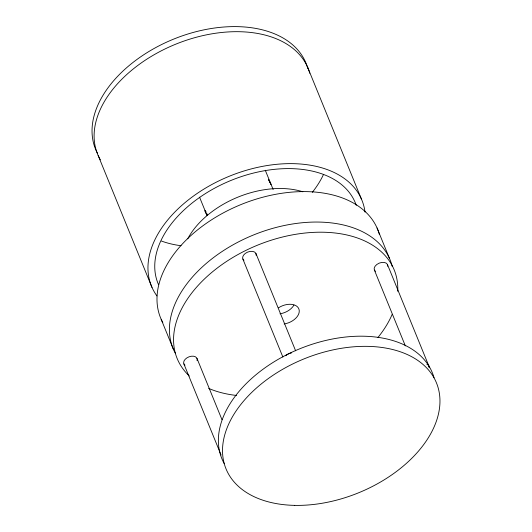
<?xml version="1.0" encoding="UTF-8"?>
<svg xmlns="http://www.w3.org/2000/svg" width="532" height="532" viewBox="0 0 532 532"><rect width="100%" height="100%" fill="white"/><g stroke="black" fill="none" stroke-linecap="round" stroke-linejoin="round"><path stroke-width="0.8" d="M377.048 227.955L389.477 258.406M307.503 66.932L361.348 198.888M387.469 264.544L429.038 366.442M374.388 270.076L405.351 345.906M265.288 170.267L273.135 189.492M255.939 253.491L295.626 350.794M242.851 259.024L282.884 357.065M199.553 197.173L207.088 215.626M196.966 358.355L221.964 419.648M183.879 363.888L221.093 455.04M98.161 155.484L152.012 287.44M161.163 319.273L173.592 349.724M156.92 295.925A113.662 72.299 -22.2 0 1 230.09 175.926A113.662 72.299 -22.2 0 1 365.012 212.069M100.382 159.839A113.662 72.299 -22.2 0 1 174.755 44.582A113.662 72.299 -22.2 0 1 309.777 73.256M158.549 284.667A106.56 67.777 -22.2 0 1 231.965 180.042A106.56 67.777 -22.2 0 1 356.247 205.325M175.241 353.068A117.213 74.56 -22.2 0 1 254.682 234.499A117.213 74.56 -22.2 0 1 392.23 266.472M162.819 322.618A117.213 74.56 -22.2 0 1 241.102 204.514A117.213 74.56 -22.2 0 1 379.396 234.479M189.312 375.998A117.213 74.56 -22.2 0 1 257.747 245.086A117.213 74.56 -22.2 0 1 397.737 291.283M392.177 314.339A117.213 74.56 -22.2 0 1 377.953 337.481M236.574 395.462A117.213 74.56 -22.2 0 1 208.677 388.4M278.608 307.755A14.211 9.037 -22.2 0 1 298.951 309.159A14.211 9.037 -22.2 0 1 284.141 323.948M293.937 305.109A14.211 9.037 -22.2 0 1 279.998 313.8M243.955 260.328A7.102 4.515 -22.2 0 1 247.619 252.102A7.102 4.515 -22.2 0 1 256.145 255.254M184.983 365.191A7.102 4.515 -22.2 0 1 188.98 356.832A7.102 4.515 -22.2 0 1 197.059 360.616M375.492 271.38A7.102 4.515 -22.2 0 1 379.15 263.154A7.102 4.515 -22.2 0 1 387.682 266.306M224.245 463.638A113.662 72.299 -22.2 0 1 299.616 348.846A113.662 72.299 -22.2 0 1 434.046 377.773M285.75 355.762A7.102 4.515 -22.2 0 1 291.583 352.889M426.883 364.26A7.102 4.515 -22.2 0 1 429.105 367.812M323.429 174.616A106.56 67.777 -22.2 0 1 312.324 192.325M181.066 245.731A106.56 67.777 -22.2 0 1 161.469 241.056M97.516 153.336A113.662 72.299 -22.2 0 1 173.864 39.022A113.662 72.299 -22.2 0 1 307.709 68.182M207.121 215.061A2.84 0.419 60.7 0 1 205.006 211.224A2.84 0.419 60.7 0 1 206.083 211.862M206.842 213.139A2.84 0.419 60.7 0 1 206.948 213.345M207.54 214.609A2.84 0.419 60.7 0 1 207.64 214.868M187.703 238.835A78.144 49.702 -22.2 0 1 302.861 191.793M268.454 179.397L271.007 184.405L268.467 179.344M294.715 505.373A113.662 72.299 -22.2 0 0 438.188 387.921A113.662 72.299 -22.2 0 0 260.82 384.31A113.662 72.299 -22.2 0 0 294.715 505.373"/></g></svg>
